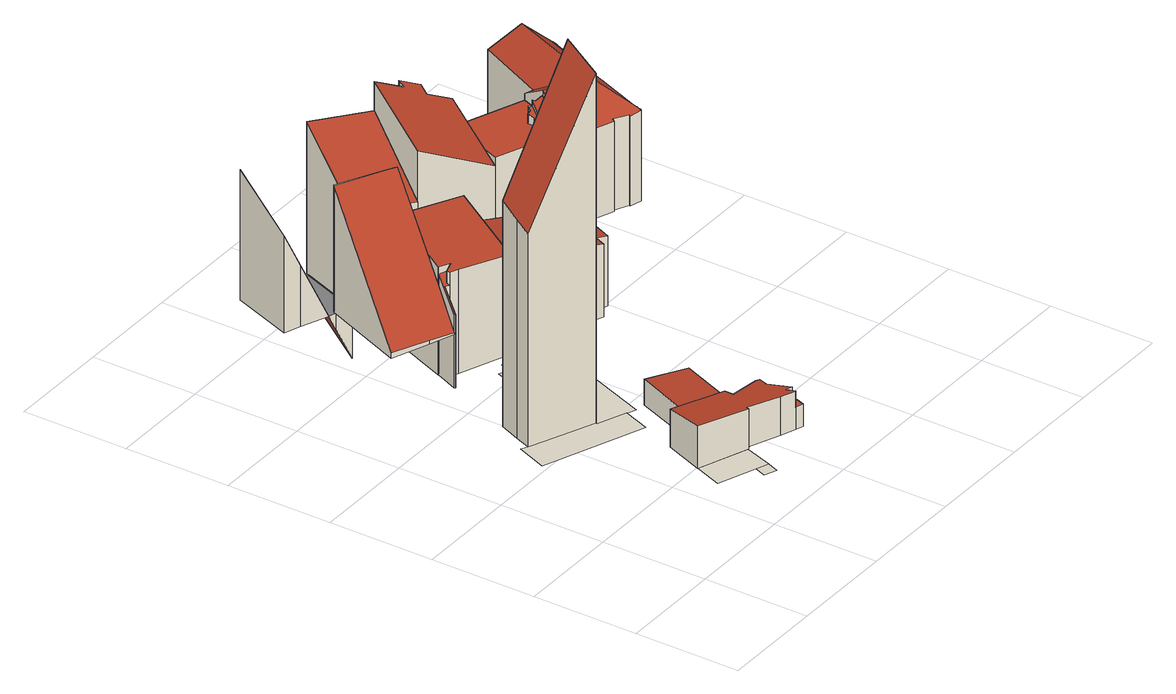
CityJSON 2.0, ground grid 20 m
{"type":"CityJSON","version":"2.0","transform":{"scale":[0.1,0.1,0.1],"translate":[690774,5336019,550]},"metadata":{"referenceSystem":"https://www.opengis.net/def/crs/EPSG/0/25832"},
"CityObjects":{
"building1":{"type":"Building","attributes":{"area_m2":55.53,"max_x":690797.88,"max_y":5336030,"min_x":690786.38,"min_y":5336021.5,"rf_extrusion_mode":"skip","rf_force_lod11":false,"rf_h_ground":560.47,"rf_h_pc_98p":0,"rf_h_roof_50p":0,"rf_h_roof_70p":0,"rf_h_roof_max":0,"rf_h_roof_min":0,"rf_is_glass_roof":false,"rf_nodata_frac":0.932,"rf_nodata_r":0,"rf_pc_select":"_HIGHEST_YET_INSUFFICIENT_COVERAGE","rf_pc_year":2026,"rf_pointcloud_unusable":true,"rf_pt_density":6.13,"rf_roof_planes":0,"rf_roof_type":"no points","rf_success":true,"rf_t_run":0,"source_file":"690_5336.gml"},"geometry":[{"type":"MultiSurface","lod":"0","boundaries":[[[0,1,2,3]]]}]},
"building2":{"type":"Building","attributes":{"area_m2":118.25,"max_x":690795.81,"max_y":5336057,"min_x":690774.81,"min_y":5336044,"rf_extrusion_mode":"skip","rf_force_lod11":false,"rf_h_ground":560.47,"rf_h_pc_98p":0,"rf_h_roof_50p":0,"rf_h_roof_70p":0,"rf_h_roof_max":0,"rf_h_roof_min":0,"rf_is_glass_roof":false,"rf_nodata_frac":0.932,"rf_nodata_r":0,"rf_pc_select":"_HIGHEST_YET_INSUFFICIENT_COVERAGE","rf_pc_year":2026,"rf_pointcloud_unusable":true,"rf_pt_density":5.25,"rf_roof_planes":0,"rf_roof_type":"no points","rf_success":true,"rf_t_run":0,"source_file":"690_5336.gml"},"geometry":[{"type":"MultiSurface","lod":"0","boundaries":[[[4,5,6,7,8,9,10]]]}]},
"building3":{"type":"Building","attributes":{"area_m2":5.8,"max_x":690795.94,"max_y":5336022.5,"min_x":690792.81,"min_y":5336019,"rf_extrusion_mode":"skip","rf_force_lod11":false,"rf_h_ground":560.47,"rf_h_pc_98p":0,"rf_h_roof_50p":0,"rf_h_roof_70p":0,"rf_h_roof_max":0,"rf_h_roof_min":0,"rf_is_glass_roof":false,"rf_nodata_frac":0.917,"rf_nodata_r":0,"rf_pc_select":"_HIGHEST_YET_INSUFFICIENT_COVERAGE","rf_pc_year":2026,"rf_pointcloud_unusable":true,"rf_pt_density":4,"rf_roof_planes":0,"rf_roof_type":"no points","rf_success":true,"rf_t_run":0,"source_file":"690_5336.gml"},"geometry":[{"type":"MultiSurface","lod":"0","boundaries":[[[0,11,12,13]]]}]},
"building4":{"type":"Building","attributes":{"area_m2":101.1,"max_x":690793.38,"max_y":5336063.5,"min_x":690778.38,"min_y":5336051.5,"rf_extrusion_mode":"standard","rf_force_lod11":false,"rf_h_ground":560.47,"rf_h_pc_98p":0,"rf_h_roof_50p":604.12,"rf_h_roof_70p":604.17,"rf_h_roof_max":604.28,"rf_h_roof_min":603.83,"rf_is_glass_roof":false,"rf_nodata_frac":0.93,"rf_nodata_r":0,"rf_pc_select":"_HIGHEST_YET_INSUFFICIENT_COVERAGE","rf_pc_year":2026,"rf_pointcloud_unusable":false,"rf_pt_density":10.57,"rf_ridgelines":0,"rf_rmse_lod22":0.0753,"rf_roof_planes":1,"rf_roof_type":"slanted","rf_success":true,"rf_t_run":5,"rf_volume_lod22":5604.84,"source_file":"690_5336.gml"},"children":["building4-1"]},
"building4-1":{"type":"BuildingPart","parents":["building4"],"geometry":[{"type":"Solid","lod":"2.2","boundaries":[[[[14,15,16,8,9]],[[17,8,16,18]],[[19,9,8,17]],[[20,14,9,19]],[[18,16,15,21]],[[21,15,14,20]],[[21,20,19,17,18]]]],"semantics":{"surfaces":[{"type":"GroundSurface"},{"type":"WallSurface","on_footprint_edge":true},{"type":"RoofSurface","rf_azimuth":282.52,"rf_h_roof_50p":615.82,"rf_h_roof_70p":621.22,"rf_h_roof_max":629.93,"rf_h_roof_min":601.38,"rf_slope":63.8}],"values":[[0,1,1,1,1,1,2]]}}]},
"building5":{"type":"Building","attributes":{"area_m2":160.46,"max_x":690811.12,"max_y":5336037.5,"min_x":690788.38,"min_y":5336023,"rf_extrusion_mode":"standard","rf_force_lod11":false,"rf_h_ground":560.47,"rf_h_pc_98p":0,"rf_h_roof_50p":567.53,"rf_h_roof_70p":567.72,"rf_h_roof_max":568.03,"rf_h_roof_min":563.92,"rf_h_roof_ridge":564.36,"rf_is_glass_roof":false,"rf_nodata_frac":0.537,"rf_nodata_r":0,"rf_pc_select":"_HIGHEST_YET_INSUFFICIENT_COVERAGE","rf_pc_year":2026,"rf_pointcloud_unusable":false,"rf_pt_density":162.99,"rf_ridgelines":1,"rf_rmse_lod22":10.66,"rf_roof_planes":8,"rf_roof_type":"slanted","rf_success":true,"rf_t_run":18,"rf_volume_lod22":1110.31,"source_file":"690_5336.gml"},"children":["building5-1"]},
"building5-1":{"type":"BuildingPart","parents":["building5"],"geometry":[{"type":"Solid","lod":"2.2","boundaries":[[[[22,23,24,25,26,27,28,29,30,31,32,33]],[[34,27,26,35]],[[35,26,25,36]],[[36,25,24,37]],[[38,39,40,41]],[[42,43,28,27,34]],[[44,45,46,47]],[[47,46,48,49]],[[50,33,32,51,52]],[[51,32,31,53]],[[54,55,56,57]],[[52,51,58,59]],[[49,48,59,60]],[[60,59,58,39,38]],[[57,56,43,42]],[[37,24,23,61]],[[41,40,30,29,55,54]],[[53,31,30,40]],[[55,29,28,43]],[[61,23,22,45,44]],[[45,22,33,50]],[[53,40,39,58,51]],[[55,43,56]],[[61,44,47,49,60,38,41,54,57,42,34,35,36,37]],[[45,50,52,59,48,46]]]],"semantics":{"surfaces":[{"type":"GroundSurface"},{"type":"WallSurface","on_footprint_edge":true},{"type":"WallSurface","on_footprint_edge":false},{"type":"RoofSurface","rf_azimuth":108.81,"rf_h_roof_50p":564.55,"rf_h_roof_70p":564.7,"rf_h_roof_max":567.57,"rf_h_roof_min":564.24,"rf_slope":11.11},{"type":"RoofSurface","rf_azimuth":280.13,"rf_h_roof_50p":564.47,"rf_h_roof_70p":564.53,"rf_h_roof_max":567.33,"rf_h_roof_min":564.36,"rf_slope":3.05},{"type":"RoofSurface","rf_azimuth":42.27,"rf_h_roof_50p":567.84,"rf_h_roof_70p":568.03,"rf_h_roof_max":568.63,"rf_h_roof_min":567.11,"rf_slope":6.42},{"type":"RoofSurface","rf_azimuth":280.13,"rf_h_roof_50p":564.79,"rf_h_roof_70p":564.81,"rf_h_roof_max":564.84,"rf_h_roof_min":564.75,"rf_slope":3.04}],"values":[[0,1,1,1,2,1,2,2,1,1,2,2,2,2,2,1,1,1,1,1,1,3,4,5,6]]}}]},
"building6":{"type":"Building","attributes":{"area_m2":212.73,"max_x":690792.81,"max_y":5336096.5,"min_x":690774.56,"min_y":5336076.5,"rf_extrusion_mode":"standard","rf_force_lod11":false,"rf_h_ground":570.78,"rf_h_pc_98p":0,"rf_h_roof_50p":580.53,"rf_h_roof_70p":581.17,"rf_h_roof_max":581.67,"rf_h_roof_min":579.92,"rf_is_glass_roof":false,"rf_nodata_frac":0.907,"rf_nodata_r":0,"rf_pc_select":"_HIGHEST_YET_INSUFFICIENT_COVERAGE","rf_pc_year":2026,"rf_pointcloud_unusable":false,"rf_pt_density":10.73,"rf_ridgelines":0,"rf_rmse_lod22":6.8,"rf_roof_planes":2,"rf_roof_type":"slanted","rf_success":true,"rf_t_run":2,"rf_volume_lod22":2616.4,"source_file":"690_5336.gml"},"children":["building6-1"]},
"building6-1":{"type":"BuildingPart","parents":["building6"],"geometry":[{"type":"Solid","lod":"2.2","boundaries":[[[[62,63,64,65,66,67,68,69]],[[70,67,66,71]],[[72,68,67,70]],[[73,69,68,72]],[[74,63,62,75]],[[71,66,65,76]],[[76,65,64,77]],[[77,64,63,74]],[[75,62,69,73]],[[75,73,72,70,71,76,77,74]]]],"semantics":{"surfaces":[{"type":"GroundSurface"},{"type":"WallSurface","on_footprint_edge":true},{"type":"RoofSurface","rf_azimuth":197.96,"rf_h_roof_50p":583.45,"rf_h_roof_70p":588.13,"rf_h_roof_max":595.44,"rf_h_roof_min":571.62,"rf_slope":53.98}],"values":[[0,1,1,1,1,1,1,1,1,2]]}}]},
"building7":{"type":"Building","attributes":{"area_m2":65.28,"max_x":690797.19,"max_y":5336071,"min_x":690787.69,"min_y":5336059,"rf_extrusion_mode":"skip","rf_force_lod11":false,"rf_h_ground":562.42,"rf_h_pc_98p":0,"rf_h_roof_50p":0,"rf_h_roof_70p":0,"rf_h_roof_max":0,"rf_h_roof_min":0,"rf_is_glass_roof":false,"rf_nodata_frac":0.777,"rf_nodata_r":0,"rf_pc_select":"_HIGHEST_YET_INSUFFICIENT_COVERAGE","rf_pc_year":2026,"rf_pointcloud_unusable":true,"rf_pt_density":44.69,"rf_roof_planes":0,"rf_roof_type":"no planes","rf_success":true,"rf_t_run":0,"source_file":"690_5336.gml"},"geometry":[{"type":"MultiSurface","lod":"0","boundaries":[[[78,79,80,81]]]}]},
"building8":{"type":"Building","attributes":{"area_m2":98.35,"max_x":690802.12,"max_y":5336063,"min_x":690790.44,"min_y":5336048.5,"rf_extrusion_mode":"skip","rf_force_lod11":false,"rf_h_ground":560.47,"rf_h_pc_98p":0,"rf_h_roof_50p":0,"rf_h_roof_70p":0,"rf_h_roof_max":0,"rf_h_roof_min":0,"rf_is_glass_roof":false,"rf_nodata_frac":0.822,"rf_nodata_r":0,"rf_pc_select":"_HIGHEST_YET_INSUFFICIENT_COVERAGE","rf_pc_year":2026,"rf_pointcloud_unusable":true,"rf_pt_density":48,"rf_roof_planes":0,"rf_roof_type":"no planes","rf_success":true,"rf_t_run":1,"source_file":"690_5336.gml"},"geometry":[{"type":"MultiSurface","lod":"0","boundaries":[[[82,83,84,7]]]}]},
"building9":{"type":"Building","attributes":{"area_m2":113.41,"max_x":690807.62,"max_y":5336048,"min_x":690794.75,"min_y":5336033,"rf_extrusion_mode":"standard","rf_force_lod11":false,"rf_h_ground":560.47,"rf_h_pc_98p":0,"rf_h_roof_50p":564.58,"rf_h_roof_70p":564.62,"rf_h_roof_max":564.92,"rf_h_roof_min":564.28,"rf_is_glass_roof":false,"rf_nodata_frac":0.489,"rf_nodata_r":0,"rf_pc_select":"_HIGHEST_YET_INSUFFICIENT_COVERAGE","rf_pc_year":2026,"rf_pointcloud_unusable":false,"rf_pt_density":83.03,"rf_ridgelines":0,"rf_rmse_lod22":0.403,"rf_roof_planes":2,"rf_roof_type":"slanted","rf_success":true,"rf_t_run":16,"rf_volume_lod22":496,"source_file":"690_5336.gml"},"children":["building9-1"]},
"building9-1":{"type":"BuildingPart","parents":["building9"],"geometry":[{"type":"Solid","lod":"2.2","boundaries":[[[[85,86,87,88]],[[89,87,86,90]],[[91,88,87,89]],[[92,85,88,91]],[[90,86,85,92]],[[90,92,91,89]]]],"semantics":{"surfaces":[{"type":"GroundSurface"},{"type":"WallSurface","on_footprint_edge":true},{"type":"RoofSurface","rf_azimuth":119.61,"rf_h_roof_50p":564.86,"rf_h_roof_70p":565.07,"rf_h_roof_max":565.48,"rf_h_roof_min":564.26,"rf_slope":6.57}],"values":[[0,1,1,1,1,2]]}}]},
"building10":{"type":"Building","attributes":{"area_m2":12.14,"max_x":690798.31,"max_y":5336073,"min_x":690793.38,"min_y":5336069,"rf_extrusion_mode":"skip","rf_force_lod11":false,"rf_h_ground":562.38,"rf_h_pc_98p":0,"rf_h_roof_50p":0,"rf_h_roof_70p":0,"rf_h_roof_max":0,"rf_h_roof_min":0,"rf_is_glass_roof":false,"rf_nodata_frac":0.896,"rf_nodata_r":0,"rf_pc_select":"_HIGHEST_YET_INSUFFICIENT_COVERAGE","rf_pc_year":2026,"rf_pointcloud_unusable":true,"rf_pt_density":4,"rf_roof_planes":0,"rf_roof_type":"no points","rf_success":true,"rf_t_run":0,"source_file":"690_5336.gml"},"geometry":[{"type":"MultiSurface","lod":"0","boundaries":[[[93,80,94,95,96,97]]]}]},
"building11":{"type":"Building","attributes":{"area_m2":177.84,"max_x":690805,"max_y":5336092,"min_x":690786.44,"min_y":5336074.5,"rf_extrusion_mode":"standard","rf_force_lod11":false,"rf_h_ground":560.53,"rf_h_pc_98p":0,"rf_h_roof_50p":580.97,"rf_h_roof_70p":581.33,"rf_h_roof_max":581.92,"rf_h_roof_min":578.78,"rf_h_roof_ridge":579.69,"rf_is_glass_roof":false,"rf_nodata_frac":0.665,"rf_nodata_r":0,"rf_pc_select":"_HIGHEST_YET_INSUFFICIENT_COVERAGE","rf_pc_year":2026,"rf_pointcloud_unusable":false,"rf_pt_density":56.47,"rf_ridgelines":1,"rf_rmse_lod22":1.93,"rf_roof_planes":15,"rf_roof_type":"slanted","rf_success":true,"rf_t_run":11,"rf_volume_lod22":3872.58,"source_file":"690_5336.gml"},"children":["building11-1"]},
"building11-1":{"type":"BuildingPart","parents":["building11"],"geometry":[{"type":"Solid","lod":"2.2","boundaries":[[[[98,99,100,101,102,103,104,105,106,107]],[[108,104,103,109]],[[110,106,105,111]],[[112,99,98,113]],[[114,100,99,112]],[[111,105,104,108]],[[115,101,100,114]],[[113,98,107,116]],[[117,118,116,119]],[[119,116,107,106,110]],[[120,102,101,115,121]],[[109,103,102,120]],[[122,123,118,117]],[[121,115,123,122]],[[121,122,117,119,110,111,108,109,120]],[[123,115,114,112,113,116,118]]]],"semantics":{"surfaces":[{"type":"GroundSurface"},{"type":"WallSurface","on_footprint_edge":true},{"type":"WallSurface","on_footprint_edge":false},{"type":"RoofSurface","rf_azimuth":186.69,"rf_h_roof_50p":582.45,"rf_h_roof_70p":583.29,"rf_h_roof_max":585.02,"rf_h_roof_min":579.86,"rf_slope":18.06},{"type":"RoofSurface","rf_azimuth":197.7,"rf_h_roof_50p":579.13,"rf_h_roof_70p":579.86,"rf_h_roof_max":581.27,"rf_h_roof_min":575.66,"rf_slope":49.26}],"values":[[0,1,1,1,1,1,1,1,2,1,1,1,2,2,3,4]]}}]},
"building12":{"type":"Building","attributes":{"area_m2":165.88,"max_x":690801.81,"max_y":5336120.5,"min_x":690784.88,"min_y":5336104,"rf_extrusion_mode":"standard","rf_force_lod11":false,"rf_h_ground":560.42,"rf_h_pc_98p":0,"rf_h_roof_50p":0,"rf_h_roof_70p":0,"rf_h_roof_max":0,"rf_h_roof_min":0,"rf_is_glass_roof":false,"rf_nodata_frac":0.889,"rf_nodata_r":0,"rf_pc_select":"_HIGHEST_YET_INSUFFICIENT_COVERAGE","rf_pc_year":2026,"rf_pointcloud_unusable":false,"rf_pt_density":35.89,"rf_ridgelines":0,"rf_rmse_lod22":1.14,"rf_roof_planes":1,"rf_roof_type":"slanted","rf_success":true,"rf_t_run":2,"rf_volume_lod22":1257.19,"source_file":"690_5336.gml"},"children":["building12-1"]},
"building12-1":{"type":"BuildingPart","parents":["building12"],"geometry":[{"type":"MultiSurface","lod":"2.2","boundaries":[[[124,125,126,127,128,129,130]],[[131,125,132]],[[124,133,132]],[[134,126,125,131]],[[135,127,126,134]],[[136,128,137]],[[127,135,137]],[[130,138,133,124]],[[129,139,138,130]],[[128,136,139,129]],[[139,136,137,135,134,131,132,133,138]]],"semantics":{"surfaces":[{"type":"GroundSurface"},{"type":"WallSurface","on_footprint_edge":true},{"type":"RoofSurface","rf_azimuth":124.27,"rf_h_roof_50p":568.3,"rf_h_roof_70p":574.15,"rf_h_roof_max":585.52,"rf_h_roof_min":551.16,"rf_slope":65.19}],"values":[0,1,1,1,1,1,1,1,1,1,2]}}]},
"building13":{"type":"Building","attributes":{"area_m2":359.8,"max_x":690824.88,"max_y":5336087.5,"min_x":690795,"min_y":5336060.5,"rf_extrusion_mode":"standard","rf_force_lod11":false,"rf_h_ground":560.38,"rf_h_pc_98p":0,"rf_h_roof_50p":578.08,"rf_h_roof_70p":578.22,"rf_h_roof_max":578.53,"rf_h_roof_min":577.33,"rf_h_roof_ridge":578.34,"rf_is_glass_roof":false,"rf_nodata_frac":0.695,"rf_nodata_r":0,"rf_pc_select":"_HIGHEST_YET_INSUFFICIENT_COVERAGE","rf_pc_year":2026,"rf_pointcloud_unusable":false,"rf_pt_density":64.61,"rf_ridgelines":1,"rf_rmse_lod22":2.63,"rf_roof_planes":20,"rf_roof_type":"slanted","rf_success":true,"rf_t_run":20,"rf_volume_lod22":5872.75,"source_file":"690_5336.gml"},"children":["building13-1"]},
"building13-1":{"type":"BuildingPart","parents":["building13"],"geometry":[{"type":"Solid","lod":"2.2","boundaries":[[[[140,141,142,143,144,145,146,147,148,149,150,151,152,153,154,155,156,157,158,159,160,161,162,163,164]],[[165,148,147,166]],[[167,149,148,165]],[[168,156,155,169]],[[170,157,156,168]],[[171,153,152,172]],[[173,154,153,171]],[[169,155,154,173]],[[174,151,150,175]],[[175,150,149,167]],[[176,141,140,177]],[[172,152,151,174]],[[178,144,143,179]],[[177,140,164,180]],[[166,147,146,181]],[[182,145,144,178]],[[181,146,145,182]],[[179,143,142,183]],[[183,142,141,176]],[[180,164,163,184]],[[184,163,162,185]],[[185,162,161,186]],[[186,161,160,187]],[[188,158,157,170]],[[189,159,158,188]],[[187,160,159,189]],[[187,189,188,170,168,169,173,171,172,174,175,167,165,166,181,182,178,179,183,176,177,180,184,185,186]]]],"semantics":{"surfaces":[{"type":"GroundSurface"},{"type":"WallSurface","on_footprint_edge":true},{"type":"RoofSurface","rf_azimuth":115.61,"rf_h_roof_50p":577.05,"rf_h_roof_70p":577.69,"rf_h_roof_max":578.74,"rf_h_roof_min":573.9,"rf_slope":12.27}],"values":[[0,1,1,1,1,1,1,1,1,1,1,1,1,1,1,1,1,1,1,1,1,1,1,1,1,1,2]]}}]},
"building14":{"type":"Building","attributes":{"area_m2":167.84,"max_x":690814.25,"max_y":5336116,"min_x":690797.38,"min_y":5336099.5,"rf_extrusion_mode":"standard","rf_force_lod11":false,"rf_h_ground":560.38,"rf_h_pc_98p":0,"rf_h_roof_50p":0,"rf_h_roof_70p":0,"rf_h_roof_max":0,"rf_h_roof_min":0,"rf_is_glass_roof":false,"rf_nodata_frac":0.868,"rf_nodata_r":0,"rf_pc_select":"_HIGHEST_YET_INSUFFICIENT_COVERAGE","rf_pc_year":2026,"rf_pointcloud_unusable":false,"rf_pt_density":38.34,"rf_ridgelines":0,"rf_rmse_lod22":2.1,"rf_roof_planes":5,"rf_roof_type":"slanted","rf_success":true,"rf_t_run":4,"rf_volume_lod22":3766.29,"source_file":"690_5336.gml"},"children":["building14-1"]},
"building14-1":{"type":"BuildingPart","parents":["building14"],"geometry":[{"type":"Solid","lod":"2.2","boundaries":[[[[190,129,191,192]],[[193,129,190,194]],[[194,190,192,195]],[[196,191,129,193]],[[195,192,191,196]],[[195,196,193,194]]]],"semantics":{"surfaces":[{"type":"GroundSurface"},{"type":"WallSurface","on_footprint_edge":true},{"type":"RoofSurface","rf_azimuth":188.16,"rf_h_roof_50p":583.03,"rf_h_roof_70p":585.28,"rf_h_roof_max":589.78,"rf_h_roof_min":576.47,"rf_slope":41.47}],"values":[[0,1,1,1,1,2]]}}]},
"building15":{"type":"Building","attributes":{"area_m2":195.93,"max_x":690828.19,"max_y":5336111,"min_x":690809.56,"min_y":5336094,"rf_extrusion_mode":"standard","rf_force_lod11":false,"rf_h_ground":560.42,"rf_h_pc_98p":0,"rf_h_roof_50p":0,"rf_h_roof_70p":0,"rf_h_roof_max":0,"rf_h_roof_min":0,"rf_is_glass_roof":false,"rf_nodata_frac":0.814,"rf_nodata_r":0,"rf_pc_select":"_HIGHEST_YET_INSUFFICIENT_COVERAGE","rf_pc_year":2026,"rf_pointcloud_unusable":false,"rf_pt_density":30.05,"rf_ridgelines":0,"rf_rmse_lod22":3.08,"rf_roof_planes":9,"rf_roof_type":"slanted","rf_success":true,"rf_t_run":6,"rf_volume_lod22":4835.52,"source_file":"690_5336.gml"},"children":["building15-1"]},
"building15-1":{"type":"BuildingPart","parents":["building15"],"geometry":[{"type":"Solid","lod":"2.2","boundaries":[[[[197,190,192,198,199,200,201,202]],[[203,201,200,204]],[[205,202,201,203]],[[204,200,199,206]],[[206,199,198,207]],[[208,190,197,209]],[[207,198,192,210]],[[210,192,190,208]],[[209,197,202,205]],[[209,205,203,204,206,207,210,208]]]],"semantics":{"surfaces":[{"type":"GroundSurface"},{"type":"WallSurface","on_footprint_edge":true},{"type":"RoofSurface","rf_azimuth":155.65,"rf_h_roof_50p":585.31,"rf_h_roof_70p":587.2,"rf_h_roof_max":592.43,"rf_h_roof_min":578.01,"rf_slope":37.28}],"values":[[0,1,1,1,1,1,1,1,1,2]]}}]},
"building16":{"type":"Building","attributes":{"area_m2":160.98,"max_x":690840.81,"max_y":5336104.5,"min_x":690823.75,"min_y":5336088.5,"rf_extrusion_mode":"standard","rf_force_lod11":false,"rf_h_ground":560.47,"rf_h_pc_98p":0,"rf_h_roof_50p":579.03,"rf_h_roof_70p":579.12,"rf_h_roof_max":581.08,"rf_h_roof_min":575.42,"rf_h_roof_ridge":576.66,"rf_is_glass_roof":false,"rf_nodata_frac":0.463,"rf_nodata_r":0,"rf_pc_select":"_HIGHEST_YET_INSUFFICIENT_COVERAGE","rf_pc_year":2026,"rf_pointcloud_unusable":false,"rf_pt_density":75.99,"rf_ridgelines":1,"rf_rmse_lod22":7.14,"rf_roof_planes":26,"rf_roof_type":"slanted","rf_success":true,"rf_t_run":29,"rf_volume_lod22":3020.13,"source_file":"690_5336.gml"},"children":["building16-1"]},
"building16-1":{"type":"BuildingPart","parents":["building16"],"geometry":[{"type":"Solid","lod":"2.2","boundaries":[[[[211,212,213,214,215,216,217]],[[218,212,211,219]],[[219,211,217,220]],[[221,222,223,224]],[[225,226,213,212,218,227]],[[228,214,213,226]],[[229,230,231,232]],[[232,231,233,234]],[[235,236,237,238]],[[236,215,214,228]],[[238,237,222,221]],[[234,233,239,240]],[[240,239,241,242]],[[220,217,216,243]],[[242,241,244,245]],[[243,216,215,236,235]],[[245,244,246,247]],[[248,224,223,226,225]],[[249,247,246,224,248]],[[227,218,250,251]],[[252,229,247,249]],[[251,250,230,229,252]],[[226,223,222,237,236,228]],[[247,229,232,234,240,242,245]],[[251,252,249,248,225,227]],[[230,250,218,219,220,243,235,238,221,224,246,244,241,239,233,231]]]],"semantics":{"surfaces":[{"type":"GroundSurface"},{"type":"WallSurface","on_footprint_edge":true},{"type":"WallSurface","on_footprint_edge":false},{"type":"RoofSurface","rf_azimuth":227.37,"rf_h_roof_50p":578.6,"rf_h_roof_70p":578.92,"rf_h_roof_max":581.06,"rf_h_roof_min":576.86,"rf_slope":34.97},{"type":"RoofSurface","rf_azimuth":207.99,"rf_h_roof_50p":581.21,"rf_h_roof_70p":581.44,"rf_h_roof_max":582.56,"rf_h_roof_min":580.43,"rf_slope":19.13},{"type":"RoofSurface","rf_azimuth":188.91,"rf_h_roof_50p":581.59,"rf_h_roof_70p":581.97,"rf_h_roof_max":582.56,"rf_h_roof_min":580.64,"rf_slope":29.03},{"type":"RoofSurface","rf_azimuth":270,"rf_h_roof_50p":579.12,"rf_h_roof_70p":579.12,"rf_h_roof_max":582.56,"rf_h_roof_min":579.12,"rf_slope":0}],"values":[[0,1,1,2,1,1,2,2,2,1,2,2,2,1,2,1,2,2,2,2,2,2,3,4,5,6]]}}]},
"building17":{"type":"Building","attributes":{"area_m2":28.83,"max_x":690843.75,"max_y":5336116,"min_x":690836.75,"min_y":5336109,"rf_extrusion_mode":"standard","rf_force_lod11":false,"rf_h_ground":563.12,"rf_h_pc_98p":0,"rf_h_roof_50p":567.28,"rf_h_roof_70p":567.28,"rf_h_roof_max":567.28,"rf_h_roof_min":567.08,"rf_is_glass_roof":false,"rf_nodata_frac":0.412,"rf_nodata_r":0,"rf_pc_select":"_HIGHEST_YET_INSUFFICIENT_COVERAGE","rf_pc_year":2026,"rf_pointcloud_unusable":false,"rf_pt_density":119.4,"rf_ridgelines":0,"rf_rmse_lod22":8.83,"rf_roof_planes":6,"rf_roof_type":"slanted","rf_success":true,"rf_t_run":6,"rf_volume_lod22":24.61,"source_file":"690_5336.gml"},"children":["building17-1"]},
"building17-1":{"type":"BuildingPart","parents":["building17"],"geometry":[{"type":"Solid","lod":"2.2","boundaries":[[[[253,254,255,256,257,258,259,260,261]],[[262,258,257,263]],[[264,259,258,262]],[[265,266,260,259,264]],[[263,257,256,267,268]],[[268,267,266,265]],[[269,253,261,270]],[[270,261,260,266]],[[267,256,255,271]],[[271,255,254,272]],[[272,254,253,269]],[[268,265,264,262,263]],[[272,269,270,266,267,271]]]],"semantics":{"surfaces":[{"type":"GroundSurface"},{"type":"WallSurface","on_footprint_edge":true},{"type":"WallSurface","on_footprint_edge":false},{"type":"RoofSurface","rf_azimuth":325.62,"rf_h_roof_50p":567.76,"rf_h_roof_70p":567.76,"rf_h_roof_max":567.77,"rf_h_roof_min":567.75,"rf_slope":0.895},{"type":"RoofSurface","rf_azimuth":4.78,"rf_h_roof_50p":567.22,"rf_h_roof_70p":567.23,"rf_h_roof_max":567.28,"rf_h_roof_min":567.16,"rf_slope":2.47}],"values":[[0,1,1,1,1,2,1,1,1,1,1,3,4]]}}]},
"building18":{"type":"Building","attributes":{"area_m2":337.88,"max_x":690859.69,"max_y":5336112,"min_x":690836.62,"min_y":5336083,"rf_extrusion_mode":"standard","rf_force_lod11":false,"rf_h_ground":560.47,"rf_h_pc_98p":0,"rf_h_roof_50p":581.72,"rf_h_roof_70p":582.53,"rf_h_roof_max":583.47,"rf_h_roof_min":578.42,"rf_h_roof_ridge":583.77,"rf_is_glass_roof":false,"rf_nodata_frac":0,"rf_nodata_r":0,"rf_pc_select":"PREFERRED_AND_LATEST","rf_pc_year":2026,"rf_pointcloud_unusable":false,"rf_pt_density":1283.93,"rf_ridgelines":16,"rf_rmse_lod22":4.28,"rf_roof_planes":44,"rf_roof_type":"slanted","rf_success":true,"rf_t_run":186,"rf_volume_lod22":7027.08,"source_file":"690_5336.gml"},"children":["building18-1"]},
"building18-1":{"type":"BuildingPart","parents":["building18"],"geometry":[{"type":"Solid","lod":"2.2","boundaries":[[[[273,274,275,276,277,278,279,280,281,282,283,284,285,286,211,287,288,289,290,291,292,293,294,295,296,297,298]],[[299,283,282,300]],[[301,292,291,302]],[[303,293,292,301]],[[302,291,290,304]],[[305,289,288,306]],[[304,290,289,305]],[[307,281,280,308]],[[308,280,279,309]],[[310,287,211,311]],[[306,288,287,310]],[[312,285,284,313]],[[313,284,283,299]],[[314,286,285,312]],[[300,282,281,307]],[[315,277,276,316]],[[309,279,278,317]],[[318,297,296,319]],[[319,296,295,320]],[[320,295,294,321]],[[321,294,293,303]],[[311,211,286,314]],[[317,278,277,315]],[[322,323,324]],[[323,275,274,325]],[[316,276,275,323,322]],[[326,327,328]],[[329,327,326]],[[330,298,297,318]],[[331,273,298,330]],[[325,274,273,331]],[[328,332,306,310,311,314,326]],[[329,326,314,312,313,299,300,307,308,309,317,315,316,322,324]],[[304,305,306,332,328,327,329]],[[304,329,324,323,325,331,330,318,319,320,321,303,301,302]]]],"semantics":{"surfaces":[{"type":"GroundSurface"},{"type":"WallSurface","on_footprint_edge":true},{"type":"WallSurface","on_footprint_edge":false},{"type":"RoofSurface","rf_azimuth":24.64,"rf_h_roof_50p":582.27,"rf_h_roof_70p":582.8,"rf_h_roof_max":583.9,"rf_h_roof_min":580.22,"rf_slope":31.51},{"type":"RoofSurface","rf_azimuth":201.73,"rf_h_roof_50p":580.59,"rf_h_roof_70p":581.78,"rf_h_roof_max":583.9,"rf_h_roof_min":577.97,"rf_slope":42.38},{"type":"RoofSurface","rf_azimuth":291.06,"rf_h_roof_50p":582.01,"rf_h_roof_70p":582.65,"rf_h_roof_max":583.79,"rf_h_roof_min":580.09,"rf_slope":25.31},{"type":"RoofSurface","rf_azimuth":111.34,"rf_h_roof_50p":580.83,"rf_h_roof_70p":581.95,"rf_h_roof_max":583.79,"rf_h_roof_min":577.62,"rf_slope":42.29}],"values":[[0,1,1,1,1,1,1,1,1,1,1,1,1,1,1,1,1,1,1,1,1,1,1,2,1,1,2,2,1,1,1,3,4,5,6]]}}]}
},
"vertices":[
[220,24,105],[238,76,105],[144,110,105],[124,59,105],
[8,324,105],[199,251,105],[218,301,105],[164,323,105],[165,325,105],[44,376,105],[31,382,105],
[196,33,105],[188,11,105],[211,2,105],
[55,405,105],[72,445,105],[194,400,105],[165,325,777],[194,400,801],[44,376,514],[55,405,524],[72,445,539],
[331,46,105],[302,57,105],[241,81,105],[239,76,105],[144,111,105],[173,185,105],[273,146,105],[331,124,105],[338,121,105],[371,108,105],[351,57,105],[345,41,105],[173,185,178],[144,111,187],[239,76,182],[241,81,182],[330,103,173],[330,103,150],[338,121,149],[338,121,171],[273,146,174],[273,146,143],[331,46,178],[331,46,147],[334,48,148],[334,48,177],[329,63,147],[329,63,177],[345,41,148],[351,57,143],[351,57,148],[371,108,142],[331,124,171],[331,124,147],[270,127,143],[270,127,176],[342,60,145],[342,60,148],[342,60,176],[302,57,179],
[71,775,208],[163,740,208],[183,732,208],[188,730,208],[143,619,208],[124,575,208],[78,592,208],[6,619,208],[124,575,211],[143,619,278],[78,592,215],[6,619,219],[163,740,444],[71,775,452],[188,730,441],[183,732,442],
[137,421,124],[194,400,124],[232,501,124],[175,522,124],
[235,294,105],[281,415,105],[210,442,105],
[208,171,105],[254,291,105],[336,259,105],[291,139,105],[336,259,145],[254,291,155],[291,139,142],[208,171,152],
[194,515,124],[243,532,124],[215,542,124],[211,531,124],[201,534,124],
[139,604,105],[126,574,105],[124,575,105],[143,618,105],[143,619,105],[188,730,105],[310,683,105],[259,557,105],[165,594,105],[147,600,105],[310,683,339],[188,730,350],[165,594,305],[259,557,297],[126,574,245],[139,604,282],[124,575,245],[143,618,299],[147,600,281],[146,605,308],[146,605,286],[147,600,306],[143,619,312],[143,618,312],[166,610,310],[166,610,298],
[205,862,104],[140,887,104],[109,898,104],[152,1014,104],[278,966,104],[234,850,104],[205,861,104],[140,887,220],[191,867,104],[205,862,73],[109,898,289],[152,1014,354],[278,966,69],[263,972,104],[205,861,73],[234,850,7],
[315,543,104],[306,519,104],[316,515,104],[318,511,104],[281,415,104],[210,443,104],[236,512,104],[253,559,104],[259,557,104],[310,683,104],[352,667,104],[352,666,104],[395,649,104],[396,650,104],[401,647,104],[423,638,104],[509,605,104],[471,509,104],[449,517,104],[440,496,104],[376,522,104],[344,535,104],[347,541,104],[330,548,104],[327,553,104],[259,557,285],[253,559,286],[310,683,287],[509,605,241],[423,638,261],[471,509,239],[396,650,267],[395,649,267],[401,647,266],[352,666,277],[352,667,277],[306,519,272],[315,543,273],[281,415,267],[318,511,269],[327,553,271],[236,512,285],[210,443,284],[316,515,270],[330,548,270],[347,541,266],[344,535,266],[376,522,259],[449,517,244],[440,496,244],
[355,803,104],[279,969,104],[403,921,104],[234,850,286],[355,803,260],[403,921,369],[279,969,396],
[497,748,104],[457,900,104],[461,912,104],[501,896,104],[494,880,104],[542,862,104],[494,880,368],[501,896,377],[542,862,340],[461,912,400],[457,900,394],[355,803,358],[497,748,275],[403,921,425],
[668,806,105],[651,760,105],[637,723,105],[627,697,105],[588,712,105],[497,748,105],[539,856,105],[651,760,291],[668,806,291],[539,856,291],[610,737,291],[610,737,287],[612,739,289],[612,739,291],[637,723,303],[637,723,294],[651,760,325],[627,697,277],[630,765,314],[630,765,291],[625,770,291],[625,770,315],[619,762,291],[619,762,311],[588,712,291],[588,712,264],[608,713,274],[608,713,291],[613,762,291],[613,762,310],[612,750,291],[612,750,306],[497,748,291],[607,743,291],[607,743,303],[613,740,291],[613,740,303],[612,739,310],[613,740,311],[633,761,291],[633,761,324],[630,765,326],
[659,969,131],[656,963,131],[665,951,131],[645,939,131],[632,911,131],[627,913,131],[628,915,131],[636,934,131],[651,971,131],[627,913,178],[632,911,178],[628,915,178],[636,934,178],[636,934,173],[645,939,173],[645,939,178],[659,969,172],[651,971,172],[665,951,172],[656,963,172],
[766,657,105],[770,655,105],[765,644,105],[764,642,105],[742,649,105],[742,651,105],[714,664,105],[713,661,105],[674,676,105],[675,679,105],[639,693,105],[637,690,105],[626,695,105],[649,756,105],[685,799,105],[686,802,105],[743,929,105],[800,901,105],[855,875,105],[857,874,105],[855,869,105],[847,872,105],[814,789,105],[816,788,105],[799,745,105],[801,745,105],[639,693,280],[675,679,281],[857,874,277],[855,875,279],[855,869,277],[800,901,335],[743,929,305],[686,802,302],[674,676,278],[713,661,278],[714,664,281],[685,799,304],[668,806,304],[626,695,277],[637,690,277],[649,756,337],[742,649,277],[764,642,279],[742,651,279],[799,745,284],[816,788,284],[814,789,286],[847,872,286],[765,644,281],[765,644,279],[763,646,282],[770,655,279],[724,724,335],[724,724,331],[726,730,332],[730,722,335],[801,745,282],[766,657,282],[726,731,331]
]}
